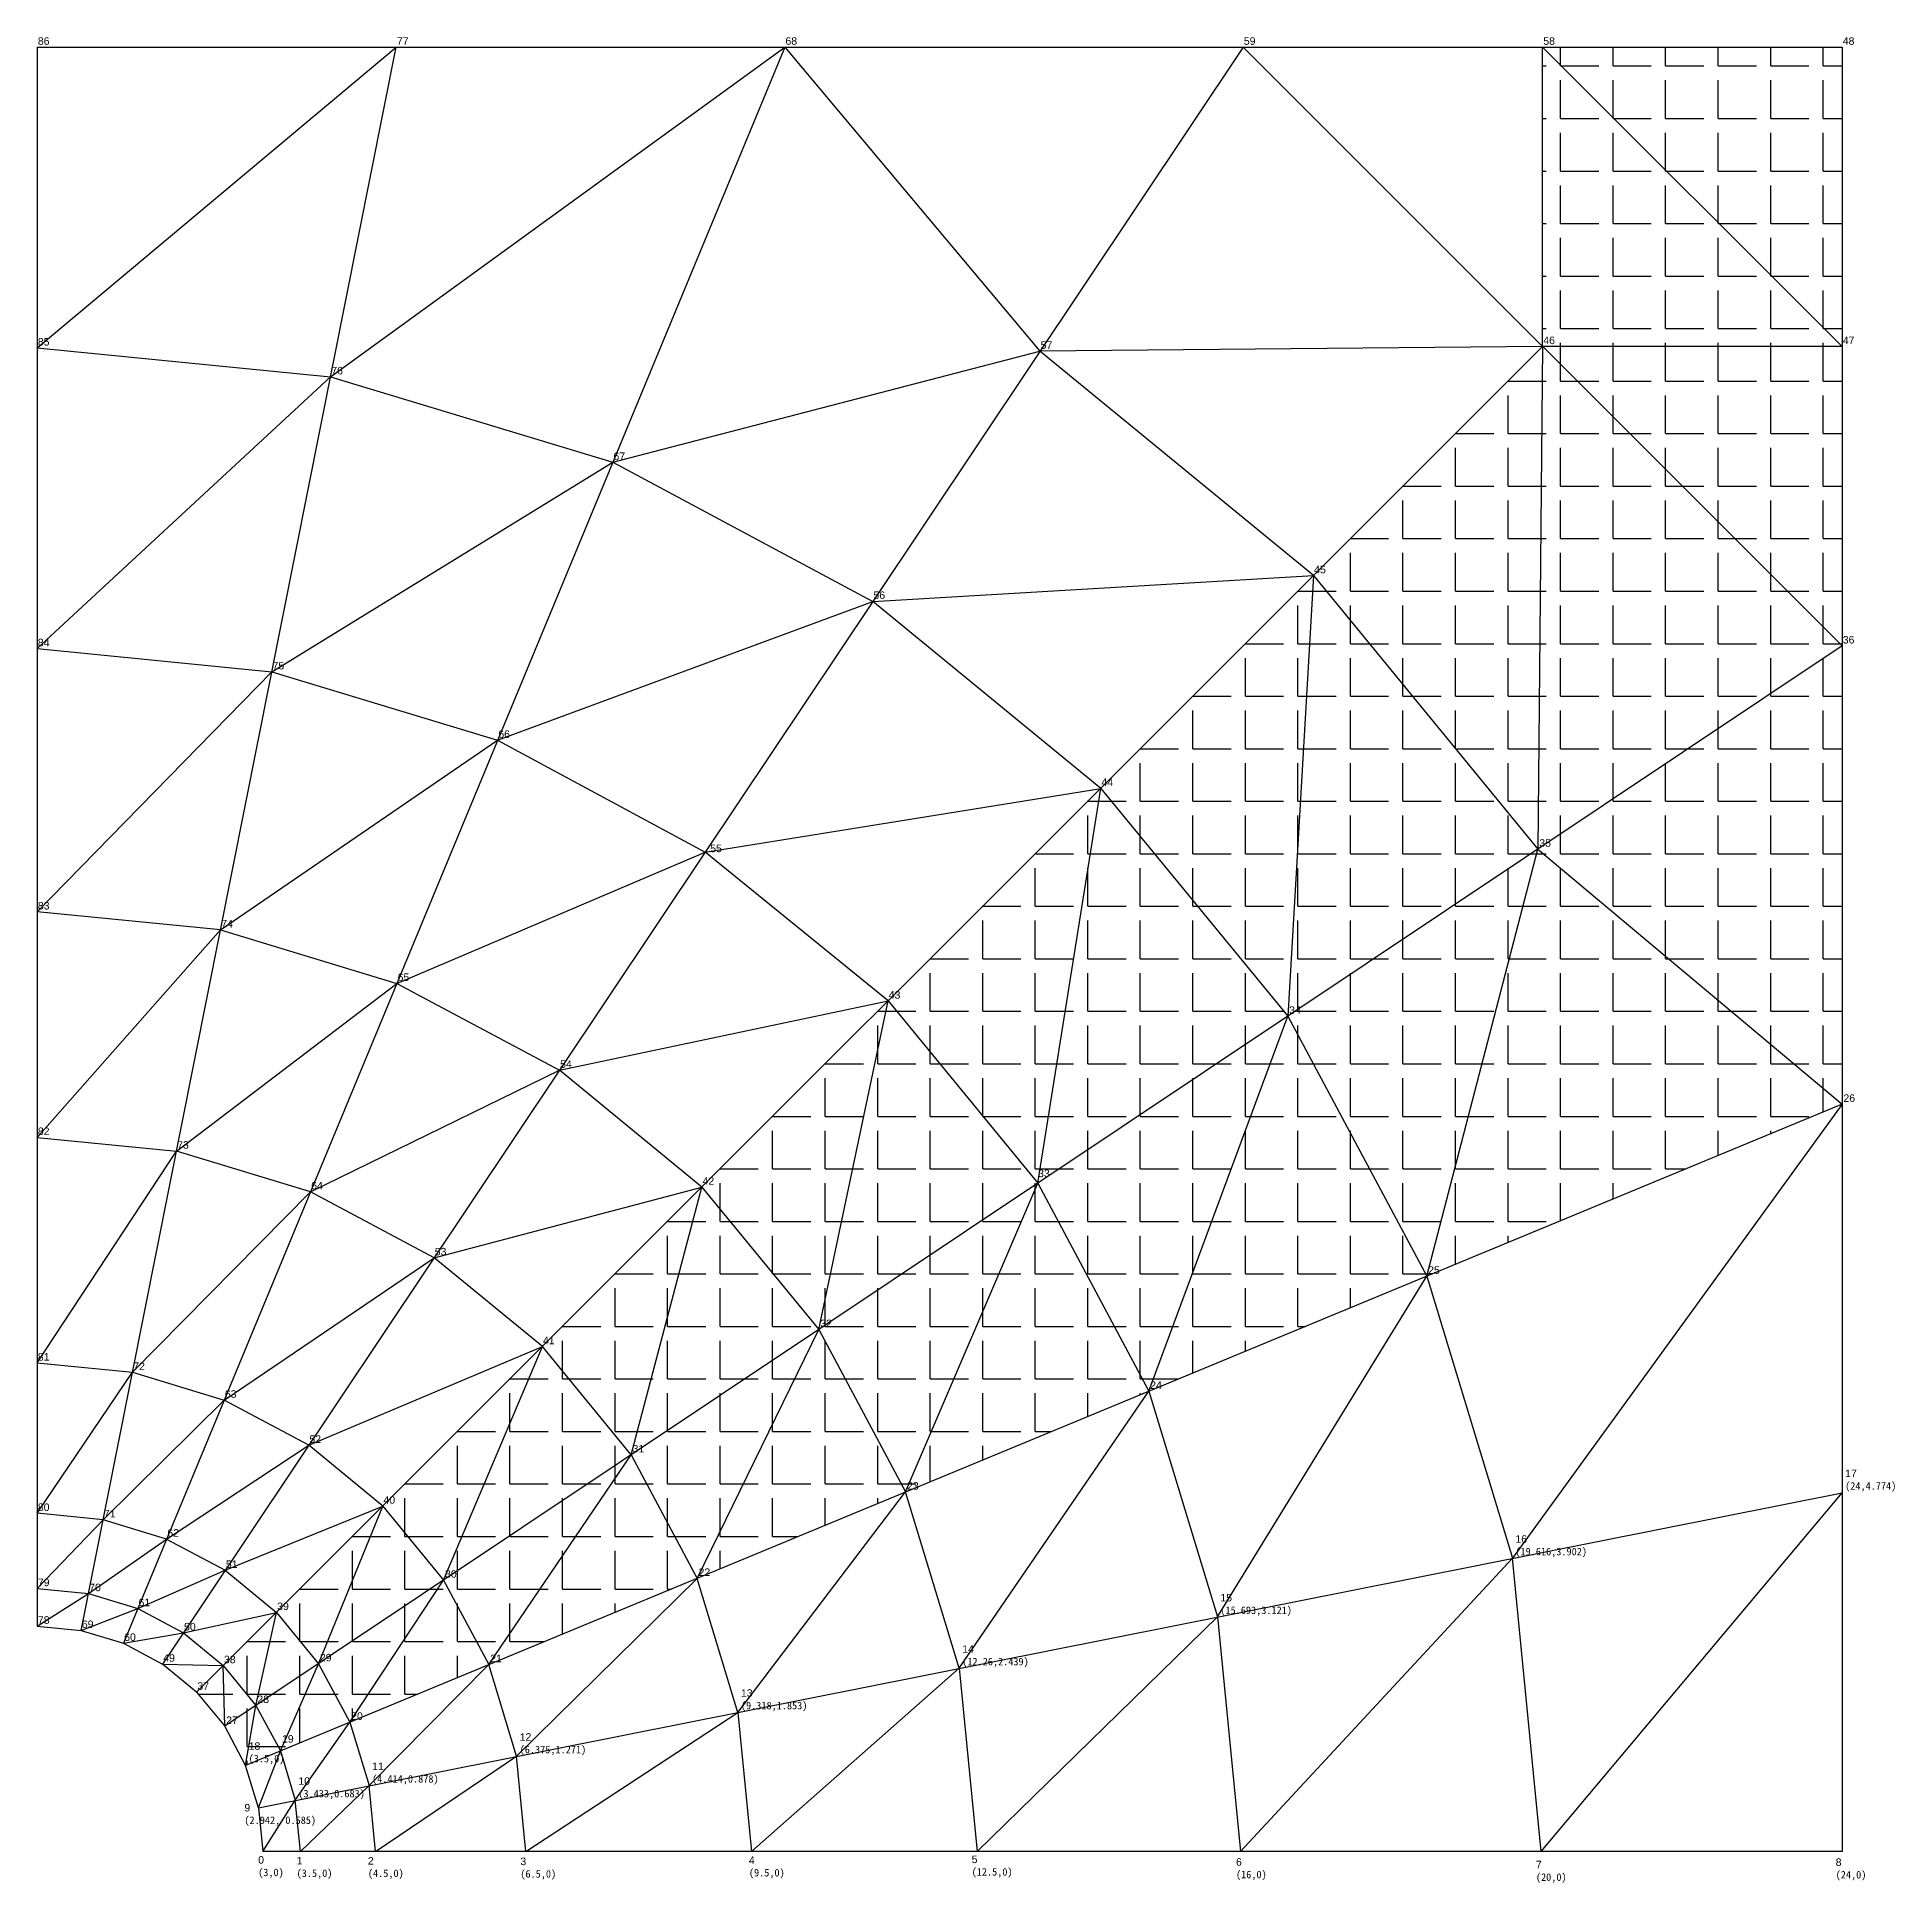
# Model space of a CAD drawing. Header units: millimetres. Extents: x 0 to 24.7, y -0.4 to 24.1.
import ezdxf

# ---------------------------------------------------------------- set-up
doc = ezdxf.new("R2010")
doc.units = ezdxf.units.MM
doc.layers.add('图层1', color=1, linetype='Continuous')
doc.layers.add('标注', color=172, linetype='Continuous')
doc.styles.get("Standard").update_dxf_attribs({"font": 'arial.ttf'})
pattern_1 = [(0, (0, 0), (0, 0.6985), [0.508, -0.1905]), (90, (0, 0), (-0.6985, 4e-17), [0.508, -0.1905])]

msp = doc.modelspace()

# ---------------------------------------------------------------- hatches: boundary and pattern name
at = {"layer": '标注'}
h = msp.add_hatch(dxfattribs=at)
h.set_pattern_fill('ANGLE', color=256, scale=0.1)
h.set_pattern_definition(pattern_1)
h.paths.add_polyline_path([(24, 24), (20.018, 24), (24, 20.018)], flags=17)
h.paths.add_polyline_path([(20.018, 24), (20.018, 20.018), (24, 20.018)])
h.paths.add_polyline_path([(24, 20.018), (20.018, 20.018), (24, 16.036)])
h.paths.add_polyline_path([(20.018, 20.018), (19.955, 13.334), (24, 16.036)])
h.paths.add_polyline_path([(20.018, 20.018), (16.971, 16.971), (19.955, 13.334)])
h.paths.add_polyline_path([(16.971, 16.971), (16.629, 11.111), (19.955, 13.334)])
h.paths.add_polyline_path([(16.971, 16.971), (14.142, 14.142), (16.629, 11.111)])
h.paths.add_polyline_path([(14.142, 14.142), (13.304, 8.889), (16.629, 11.111)])
h.paths.add_polyline_path([(14.142, 14.142), (11.314, 11.314), (13.304, 8.889)])
h.paths.add_polyline_path([(11.314, 11.314), (10.393, 6.945), (13.304, 8.889)])
h.paths.add_polyline_path([(11.314, 11.314), (8.839, 8.839), (10.393, 6.945)])
h.paths.add_polyline_path([(8.839, 8.839), (7.899, 5.278), (10.393, 6.945)])
h.paths.add_polyline_path([(8.839, 8.839), (6.718, 6.718), (7.899, 5.278)])
h.paths.add_polyline_path([(6.718, 6.718), (5.405, 3.611), (7.899, 5.278)])
h.paths.add_polyline_path([(6.718, 6.718), (4.596, 4.596), (5.405, 3.611)])
h.paths.add_polyline_path([(5.405, 3.611), (4.596, 4.596), (3.742, 2.5)])
h.paths.add_polyline_path([(4.596, 4.596), (3.182, 3.182), (3.742, 2.5)])
h.paths.add_polyline_path([(3.182, 3.182), (2.91, 1.944), (3.742, 2.5)])
h.paths.add_polyline_path([(3.182, 3.182), (2.475, 2.475), (2.91, 1.944)])
h.paths.add_polyline_path([(2.475, 2.475), (2.494, 1.667), (2.91, 1.944)])
h.paths.add_polyline_path([(2.475, 2.475), (2.121, 2.121), (2.494, 1.667)])
h.paths.add_polyline_path([(13.279, 8.916), (13.484, 8.916), (13.484, 9.122), (13.279, 9.122)], flags=24)
h.paths.add_polyline_path([(11.296, 11.29), (11.501, 11.29), (11.501, 11.496), (11.296, 11.496)], flags=9)
h.paths.add_polyline_path([(10.381, 6.921), (10.586, 6.921), (10.586, 7.127), (10.381, 7.127)], flags=9)
h.paths.add_polyline_path([(8.821, 8.815), (9.026, 8.815), (9.026, 9.021), (8.821, 9.021)], flags=9)
h.paths.add_polyline_path([(7.886, 5.254), (8.092, 5.254), (8.092, 5.46), (7.886, 5.46)], flags=9)
h.paths.add_polyline_path([(6.7, 6.694), (6.905, 6.694), (6.905, 6.9), (6.7, 6.9)], flags=9)
h.paths.add_polyline_path([(5.392, 3.588), (5.597, 3.588), (5.597, 3.794), (5.392, 3.794)], flags=9)
h.paths.add_polyline_path([(4.578, 4.573), (4.784, 4.573), (4.784, 4.779), (4.578, 4.779)], flags=9)
h.paths.add_polyline_path([(3.731, 2.476), (3.936, 2.476), (3.936, 2.682), (3.731, 2.682)], flags=9)
h.paths.add_polyline_path([(3.16, 3.158), (3.365, 3.158), (3.365, 3.364), (3.16, 3.364)], flags=9)
h.paths.add_polyline_path([(2.899, 1.921), (3.105, 1.921), (3.105, 2.127), (2.899, 2.127)], flags=9)
h.paths.add_polyline_path([(2.453, 2.451), (2.658, 2.451), (2.658, 2.657), (2.453, 2.657)], flags=9)
h.paths.add_polyline_path([(2.484, 1.643), (2.689, 1.643), (2.689, 1.849), (2.484, 1.849)], flags=9)
h.paths.add_polyline_path([(2.099, 2.098), (2.305, 2.098), (2.305, 2.304), (2.099, 2.304)], flags=9)
h = msp.add_hatch(dxfattribs=at)
h.set_pattern_fill('ANGLE', color=256, scale=0.1)
h.set_pattern_definition(pattern_1)
h.paths.add_polyline_path([(24, 16.036), (19.955, 13.334), (24, 9.941)])
h.paths.add_polyline_path([(19.955, 13.334), (18.478, 7.654), (24, 9.941)])
h.paths.add_polyline_path([(19.955, 13.334), (16.629, 11.111), (18.478, 7.654)])
h.paths.add_polyline_path([(16.629, 11.111), (14.782, 6.123), (18.478, 7.654)])
h.paths.add_polyline_path([(16.629, 11.111), (13.304, 8.889), (14.782, 6.123)])
h.paths.add_polyline_path([(13.304, 8.889), (11.548, 4.784), (14.782, 6.123)])
h.paths.add_polyline_path([(13.304, 8.889), (10.393, 6.945), (11.548, 4.784)])
h.paths.add_polyline_path([(10.393, 6.945), (8.777, 3.635), (11.548, 4.784)])
h.paths.add_polyline_path([(10.393, 6.945), (7.899, 5.278), (8.777, 3.635)])
h.paths.add_polyline_path([(7.899, 5.278), (6.005, 2.487), (8.777, 3.635)])
h.paths.add_polyline_path([(7.899, 5.278), (5.405, 3.611), (6.005, 2.487)])
h.paths.add_polyline_path([(5.405, 3.611), (4.157, 1.722), (6.005, 2.487)])
h.paths.add_polyline_path([(5.405, 3.611), (3.742, 2.5), (4.157, 1.722)])
h.paths.add_polyline_path([(3.742, 2.5), (3.234, 1.339), (4.157, 1.722)])
h.paths.add_polyline_path([(3.742, 2.5), (2.91, 1.944), (3.234, 1.339)])
h.paths.add_polyline_path([(2.91, 1.944), (2.772, 1.148), (3.234, 1.339)])
h.paths.add_polyline_path([(2.91, 1.944), (2.494, 1.667), (2.772, 1.148)])
h.paths.add_polyline_path([(19.943, 13.31), (20.148, 13.31), (20.148, 13.516), (19.943, 13.516)], flags=9)
h.paths.add_polyline_path([(18.467, 7.63), (18.672, 7.63), (18.672, 7.836), (18.467, 7.836)], flags=9)
h.paths.add_polyline_path([(16.617, 11.088), (16.822, 11.088), (16.822, 11.294), (16.617, 11.294)], flags=9)
h.paths.add_polyline_path([(14.771, 6.099), (14.977, 6.099), (14.977, 6.305), (14.771, 6.305)], flags=9)
h.paths.add_polyline_path([(13.279, 8.916), (13.484, 8.916), (13.484, 9.122), (13.279, 9.122)], flags=9)
h.paths.add_polyline_path([(11.538, 4.76), (11.743, 4.76), (11.743, 4.966), (11.538, 4.966)], flags=9)
h.paths.add_polyline_path([(10.381, 6.921), (10.586, 6.921), (10.586, 7.127), (10.381, 7.127)], flags=9)
h.paths.add_polyline_path([(8.766, 3.612), (8.971, 3.612), (8.971, 3.818), (8.766, 3.818)], flags=9)
h.paths.add_polyline_path([(7.886, 5.254), (8.092, 5.254), (8.092, 5.46), (7.886, 5.46)], flags=9)
h.paths.add_polyline_path([(5.994, 2.464), (6.2, 2.464), (6.2, 2.67), (5.994, 2.67)], flags=9)
h.paths.add_polyline_path([(5.392, 3.588), (5.597, 3.588), (5.597, 3.794), (5.392, 3.794)], flags=9)
h.paths.add_polyline_path([(4.147, 1.698), (4.352, 1.698), (4.352, 1.904), (4.147, 1.904)], flags=9)
h.paths.add_polyline_path([(3.731, 2.476), (3.936, 2.476), (3.936, 2.682), (3.731, 2.682)], flags=9)
h.paths.add_polyline_path([(3.215, 1.395), (3.421, 1.395), (3.421, 1.601), (3.215, 1.601)], flags=24)
h.paths.add_polyline_path([(2.899, 1.921), (3.105, 1.921), (3.105, 2.127), (2.899, 2.127)], flags=9)
h.paths.add_polyline_path([(2.757, 1.127), (3.307, 1.127), (3.307, 1.506), (2.757, 1.506)], flags=9)
h.paths.add_polyline_path([(2.484, 1.643), (2.689, 1.643), (2.689, 1.849), (2.484, 1.849)], flags=9)

# ---------------------------------------------------------------- linework, layer by layer
at = {"layer": '图层1'}
for p, q in [((0, 20), (4.774, 24)), ((0, 24), (0, 3)), ((0, 24), (24, 24)), ((0.585, 2.942), (4.774, 24)), ((9.941, 24), (1.148, 2.772)), ((3.902, 19.616), (9.941, 24)), ((9.941, 24), (13.334, 19.955)), ((16.036, 24), (11.111, 16.629)), ((16.036, 24), (24, 16.036)), ((20.018, 24), (24, 20.018)), ((20.018, 20.018), (20.018, 24)), ((24, 24), (24, 0)), ((2.121, 2.121), (20.018, 20.018)), ((20.018, 20.018), (13.334, 19.955)), ((20.018, 20.018), (19.955, 13.334)), ((24, 20.018), (20.018, 20.018)), ((0, 20), (3.902, 19.616)), ((7.654, 18.478), (13.334, 19.955)), ((16.971, 16.971), (13.334, 19.955)), ((0, 16), (3.902, 19.616)), ((3.902, 19.616), (7.654, 18.478)), ((3.121, 15.693), (7.654, 18.478)), ((7.654, 18.478), (11.111, 16.629)), ((11.111, 16.629), (16.971, 16.971)), ((16.971, 16.971), (16.629, 11.111)), ((16.971, 16.971), (19.955, 13.334)), ((6.123, 14.782), (11.111, 16.629)), ((11.111, 16.629), (8.882, 13.293)), ((14.142, 14.142), (11.111, 16.629)), ((0, 16), (3.121, 15.693)), ((24, 16.036), (16.629, 11.111)), ((0, 12.5), (3.121, 15.693)), ((3.121, 15.693), (6.123, 14.782)), ((2.439, 12.26), (6.123, 14.782)), ((6.123, 14.782), (8.882, 13.293)), ((8.882, 13.293), (14.142, 14.142)), ((13.304, 8.889), (14.142, 14.142)), ((14.142, 14.142), (16.629, 11.111)), ((4.784, 11.548), (8.882, 13.293)), ((8.882, 13.293), (6.945, 10.393)), ((11.314, 11.314), (8.882, 13.293)), ((18.478, 7.654), (19.955, 13.334)), ((19.955, 13.334), (24, 9.941)), ((2.439, 12.26), (0, 12.5)), ((0, 9.5), (2.439, 12.26)), ((2.439, 12.26), (4.784, 11.548)), ((1.853, 9.317), (4.784, 11.548)), ((4.784, 11.548), (6.945, 10.393)), ((6.945, 10.393), (11.314, 11.314)), ((10.393, 6.945), (11.314, 11.314)), ((11.314, 11.314), (13.304, 8.889)), ((16.629, 11.111), (13.304, 8.889)), ((14.782, 6.123), (16.629, 11.111)), ((16.629, 11.111), (18.478, 7.654)), ((6.945, 10.393), (1.667, 2.494)), ((3.635, 8.777), (6.945, 10.393)), ((8.839, 8.839), (6.945, 10.393)), ((24, 9.941), (2.772, 1.148)), ((24, 9.941), (19.616, 3.902)), ((0, 9.5), (1.853, 9.317)), ((0, 6.5), (1.853, 9.317)), ((3.635, 8.777), (1.853, 9.317)), ((1.268, 6.375), (3.635, 8.777)), ((5.278, 7.899), (3.635, 8.777)), ((5.278, 7.899), (8.839, 8.839)), ((7.899, 5.278), (8.839, 8.839)), ((8.839, 8.839), (10.393, 6.945)), ((13.304, 8.889), (10.393, 6.945)), ((11.548, 4.784), (13.304, 8.889)), ((13.304, 8.889), (14.782, 6.123)), ((2.487, 6.005), (5.278, 7.899)), ((6.718, 6.718), (5.278, 7.899)), ((15.693, 3.121), (18.478, 7.654)), ((18.478, 7.654), (19.616, 3.902)), ((10.393, 6.945), (2.494, 1.667)), ((8.777, 3.635), (10.393, 6.945)), ((10.393, 6.945), (11.548, 4.784)), ((3.611, 5.405), (6.718, 6.718)), ((5.405, 3.611), (6.718, 6.718)), ((7.899, 5.278), (6.718, 6.718)), ((0, 6.5), (1.268, 6.375)), ((0, 4.5), (1.268, 6.375)), ((1.268, 6.375), (2.487, 6.005)), ((0.878, 4.414), (2.487, 6.005)), ((3.611, 5.405), (2.487, 6.005)), ((12.26, 2.439), (14.782, 6.123)), ((14.782, 6.123), (15.693, 3.121)), ((1.722, 4.157), (3.611, 5.405)), ((4.596, 4.596), (3.611, 5.405)), ((6.005, 2.487), (7.899, 5.278)), ((7.899, 5.278), (8.777, 3.635)), ((2.942, 0.585), (24, 4.774)), ((9.317, 1.853), (11.548, 4.784)), ((12.26, 2.439), (11.548, 4.784)), ((20, 0), (24, 4.774)), ((0.878, 4.414), (0, 4.5)), ((2.5, 3.742), (4.596, 4.596)), ((3.742, 2.5), (4.596, 4.596)), ((4.596, 4.596), (5.405, 3.611)), ((0, 3.5), (0.878, 4.414)), ((1.722, 4.157), (0.878, 4.414)), ((0.683, 3.433), (1.722, 4.157)), ((1.722, 4.157), (2.5, 3.742)), ((1.339, 3.234), (2.5, 3.742)), ((2.5, 3.742), (3.182, 3.182)), ((16, 0), (19.616, 3.902)), ((20, 0), (19.616, 3.902)), ((0, 3.5), (0.683, 3.433)), ((4.157, 1.722), (5.405, 3.611)), ((5.405, 3.611), (6.005, 2.487)), ((6.375, 1.268), (8.777, 3.635)), ((9.317, 1.853), (8.777, 3.635)), ((0, 3), (0.683, 3.433)), ((0.585, 2.942), (1.339, 3.234)), ((0.683, 3.433), (1.339, 3.234)), ((1.339, 3.234), (1.944, 2.91)), ((0, 3), (0.585, 2.942)), ((1.944, 2.91), (3.182, 3.182)), ((2.91, 1.944), (3.182, 3.182)), ((3.182, 3.182), (3.742, 2.5)), ((12.5, 0), (15.693, 3.121)), ((15.693, 3.121), (16, 0)), ((0.585, 2.942), (1.148, 2.772)), ((1.148, 2.772), (1.944, 2.91)), ((1.148, 2.772), (1.667, 2.494)), ((1.944, 2.91), (2.475, 2.475)), ((1.667, 2.494), (2.475, 2.475)), ((2.121, 2.121), (1.667, 2.494)), ((2.475, 2.475), (2.91, 1.944)), ((2.494, 1.667), (2.475, 2.475)), ((3.234, 1.339), (3.742, 2.5)), ((3.742, 2.5), (4.157, 1.722)), ((4.414, 0.878), (6.005, 2.487)), ((6.375, 1.268), (6.005, 2.487)), ((9.5, 0), (12.26, 2.439)), ((12.26, 2.439), (12.5, 0)), ((2.121, 2.121), (2.494, 1.667)), ((2.772, 1.148), (2.91, 1.944)), ((2.91, 1.944), (3.234, 1.339)), ((6.5, 0), (9.317, 1.853)), ((9.317, 1.853), (9.5, 0)), ((2.772, 1.148), (2.494, 1.667)), ((3.433, 0.683), (4.157, 1.722)), ((4.157, 1.722), (4.414, 0.878)), ((2.942, 0.585), (3.234, 1.339)), ((3.234, 1.339), (3.433, 0.683)), ((4.5, 0), (6.375, 1.268)), ((6.5, 0), (6.375, 1.268)), ((2.942, 0.585), (2.772, 1.148)), ((3.5, 0), (4.414, 0.878)), ((4.5, 0), (4.414, 0.878)), ((2.942, 0.585), (3, 0)), ((3, 0), (3.433, 0.683)), ((3.5, 0), (3.433, 0.683)), ((24, 0), (3, 0))]:
    msp.add_line(p, q, dxfattribs=at)

# ---------------------------------------------------------------- texts
at = {"layer": '标注', "char_height": 0.1, "attachment_point": 1}
for s, width, insert in [('86', 0.30897, (0.009, 24.131)), ('77', 0.30897, (4.783, 24.131)), ('68', 0.30897, (9.95, 24.131)), ('59', 0.30897, (16.045, 24.131)), ('58', 0.30897, (20.027, 24.131)), ('48', 0.30897, (24.009, 24.131)), ('85', 0.30897, (0.009, 20.131)), ('57', 0.30897, (13.343, 20.087)), ('46', 0.30897, (20.027, 20.15)), ('47', 0.30897, (24.009, 20.15)), ('76', 0.30897, (3.911, 19.747)), ('67', 0.30897, (7.663, 18.609)), ('45', 0.30897, (16.98, 17.102)), ('56', 0.30897, (11.12, 16.761)), ('84', 0.30897, (0.009, 16.131)), ('36', 0.30897, (24.009, 16.168)), ('75', 0.30897, (3.13, 15.824)), ('66', 0.30897, (6.132, 14.913)), ('44', 0.30897, (14.151, 14.273)), ('55', 0.30897, (8.949, 13.393)), ('35', 0.30897, (19.974, 13.465)), ('83', 0.30897, (0.009, 12.631)), ('74', 0.30897, (2.448, 12.391)), ('65', 0.30897, (4.793, 11.68)), ('43', 0.30897, (11.323, 11.445)), ('34', 5.45106, (16.648, 11.243)), ('54', 0.30897, (6.954, 10.525)), ('26', 5.45106, (24.018, 10.072)), ('82', 0.30897, (0.009, 9.631)), ('73', 0.30897, (1.862, 9.449)), ('64', 0.30897, (3.644, 8.908)), ('42', 0.30897, (8.848, 8.97)), ('33', 5.45106, (13.309, 9.071)), ('53', 0.30897, (5.287, 8.03)), ('25', 5.45106, (18.496, 7.785)), ('32', 5.45106, (10.412, 7.076)), ('41', 0.30897, (6.726, 6.849)), ('81', 0.30897, (0.009, 6.631)), ('72', 0.30897, (1.277, 6.506)), ('24', 5.45106, (14.8, 6.254)), ('63', 0.30897, (2.496, 6.137)), ('52', 0.30897, (3.62, 5.536)), ('31', 5.45106, (7.917, 5.409)), ('17\\P{\\fSimSun|b0|i0|c134|p2;(24,4.774)}', 5.45106, (24.041, 5.081)), ('40', 0.30897, (4.605, 4.728)), ('23', 5.45106, (11.567, 4.915)), ('80', 0.30897, (0.009, 4.631)), ('71', 0.30897, (0.887, 4.545)), ('62', 0.30897, (1.731, 4.289)), ('16\\P{\\fSimSun|b0|i0|c134|p2;(19.616,3.902)}', 5.45106, (19.656, 4.208)), ('51', 0.30897, (2.509, 3.873)), ('30', 5.45106, (5.423, 3.743)), ('22', 5.45106, (8.795, 3.767)), ('79', 0.30897, (0.009, 3.631)), ('70', 0.30897, (0.692, 3.564)), ('61', 0.30897, (1.348, 3.365)), ('39', 0.30897, (3.191, 3.313)), ('15\\P{\\fSimSun|b0|i0|c134|p2;(15.693,3.121)}', 5.45106, (15.733, 3.428)), ('78', 0.30897, (0.009, 3.131)), ('69', 0.30897, (0.594, 3.074)), ('50', 0.30897, (1.953, 3.042)), ('60', 0.30897, (1.157, 2.903)), ('14\\P{\\fSimSun|b0|i0|c134|p2;(12.26,2.439)}', 5.45106, (12.301, 2.745)), ('49', 0.30897, (1.676, 2.626)), ('38', 0.30897, (2.484, 2.606)), ('29', 5.45106, (3.76, 2.631)), ('21', 5.45106, (6.024, 2.619)), ('37', 0.30897, (2.13, 2.253)), ('28', 5.45106, (2.928, 2.076)), ('13\\P{\\fSimSun|b0|i0|c134|p2;(9.318,1.853)}', 5.45106, (9.358, 2.16)), ('27', 5.45106, (2.513, 1.798)), ('20', 5.45106, (4.176, 1.853)), ('19', 5.45106, (3.256, 1.55)), ('12\\P{\\fSimSun|b0|i0|c134|p2;(6.375,1.271)}', 5.45106, (6.416, 1.575)), ('18\\P{\\fSimSun|b0|i0|c134|p2;(3.5,0)}', 5.45106, (2.812, 1.455)), ('10\\P{\\fSimSun|b0|i0|c134|p2;(3.433,0.683)}', 5.45106, (3.473, 0.989)), ('11\\P{\\fSimSun|b0|i0|c134|p2;(4.414,0.878)}', 5.45106, (4.454, 1.185)), ('9\\P{\\fSimSun|b0|i0|c134|p2;(2.942, 0.585)}', 5.45106, (2.756, 0.635)), ('0\\P{\\fSimSun|b0|i0|c134|p2;(3,0)}', 5.45106, (2.939, -0.059)), ('1\\P{\\fSimSun|b0|i0|c134|p2;(3.5,0)}', 5.45106, (3.45, -0.07)), ('2\\P{\\fSimSun|b0|i0|c134|p2;(4.5,0)}', 5.45106, (4.398, -0.071)), ('3\\P{\\fSimSun|b0|i0|c134|p2;(6.5,0)}', 5.45106, (6.425, -0.079)), ('4\\P{\\fSimSun|b0|i0|c134|p2;(9.5,0)}', 5.45106, (9.464, -0.063)), ('5\\P{\\fSimSun|b0|i0|c134|p2;(12.5,0)}', 5.45106, (12.426, -0.052)), ('6\\P{\\fSimSun|b0|i0|c134|p2;(16,0)}', 5.45106, (15.941, -0.087)), ('7\\P{\\fSimSun|b0|i0|c134|p2;(20,0)}', 5.45106, (19.929, -0.122)), ('8\\P{\\fSimSun|b0|i0|c134|p2;(24,0)}', 5.45106, (23.915, -0.09))]:
    msp.add_mtext_dynamic_manual_height_columns(s, width=width, gutter_width=12.5, heights=[0], dxfattribs=dict(at, insert=insert))

doc.saveas('drawing.dxf')
